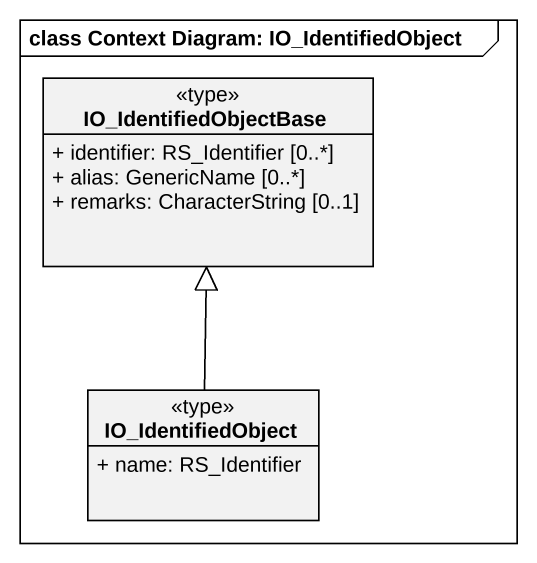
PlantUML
@startuml
mainframe class Context Diagram: IO_IdentifiedObject
hide circle
hide empty members
skinparam classAttributeIconSize 0
class IO_IdentifiedObjectBase <<type>> {
  + identifier: RS_Identifier [0..*]
  + alias: GenericName [0..*]
  + remarks: CharacterString [0..1]
}
class IO_IdentifiedObject <<type>> {
  + name: RS_Identifier
}
IO_IdentifiedObject -up-|> IO_IdentifiedObjectBase
@enduml
